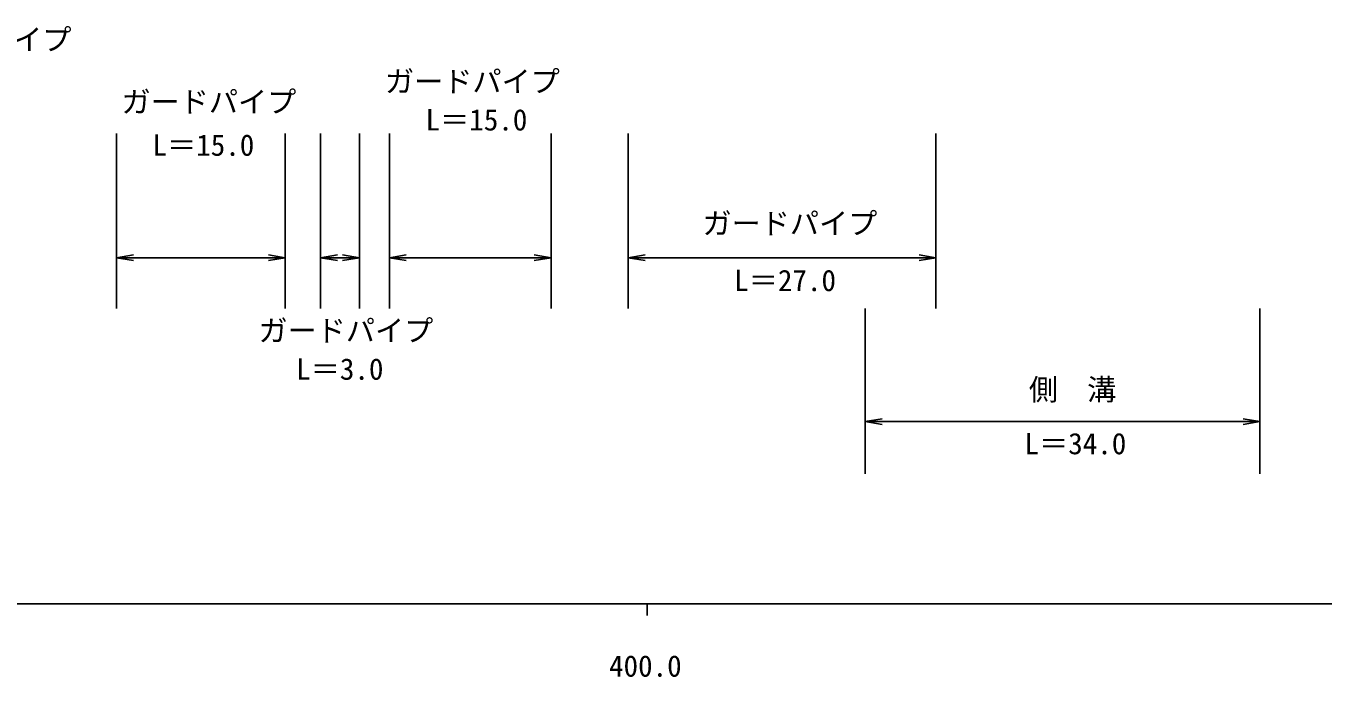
# Model space of a CAD drawing. Units: millimetres, scale not verified. Extents: x 40000 to 680000, y 20000 to 380000.
# Drawn here: x 414684 to 526006, y 198715 to 254551 of the extents above; entities that cross this region are included whole.
import ezdxf
from ezdxf.enums import TextEntityAlignment as Align

# ---------------------------------------------------------------- set-up
doc = ezdxf.new("R2010")
doc.units = ezdxf.units.MM
doc.header["$LTSCALE"] = 1000
doc.layers.add('M-STR-STR3', color=7, linetype='Continuous', lineweight=25)
doc.layers.add('M-TTL-BAND', color=7, linetype='Continuous', lineweight=25)
doc.styles.add('ＭＳ ゴシック', font='')
doc.styles.get('ＭＳ ゴシック').set_extended_font_data('MS Gothic')

# ---------------------------------------------------------------- blocks, each defined once
blk = doc.blocks.new('open_arrow')
at = {"color": 0, "linetype": 'Continuous', "lineweight": -2}
blk.add_lwpolyline([(7.5, 1.25), (0, 0), (7.5, -1.25)], dxfattribs=at)

msp = doc.modelspace()

# ---------------------------------------------------------------- linework, layer by layer
at = {"layer": 'M-STR-STR3'}
for p, q in [((422458, 245333), (422458, 230334)), ((436942, 245333), (436942, 230334)), ((439975, 245333), (439975, 230334)), ((443308, 245333), (443308, 230334)), ((445873, 245333), (445873, 230334)), ((459753, 245333), (459753, 230334)), ((466382, 245333), (466382, 230334)), ((492785, 245333), (492785, 230334)), ((422458, 234669), (436942, 234669)), ((439975, 234669), (443308, 234669)), ((445873, 234669), (459753, 234669)), ((466382, 234669), (492785, 234669)), ((486714, 230334), (486714, 216151)), ((520590, 230334), (520590, 216151)), ((486714, 220623), (520590, 220623))]:
    msp.add_line(p, q, dxfattribs=at)
at = {"layer": 'M-TTL-BAND'}
for p, q in [((40000, 205000), (579000, 205000)), ((468000, 205000), (468000, 204000))]:
    msp.add_line(p, q, dxfattribs=at)

# ---------------------------------------------------------------- block references
at = {"layer": 'M-STR-STR3', "xscale": 193, "yscale": 193}
for p in [(422458, 234669), (439975, 234669), (445873, 234669), (466382, 234669), (486714, 220623)]:
    msp.add_blockref('open_arrow', p, dxfattribs=at)
at = {"layer": 'M-STR-STR3', "xscale": 193, "yscale": 193, "rotation": 180}
for p in [(436942, 234669), (443308, 234669), (459753, 234669), (492785, 234669), (520590, 220623)]:
    msp.add_blockref('open_arrow', p, dxfattribs=at)

# ---------------------------------------------------------------- texts
at = {"layer": 'M-STR-STR3', "style": 'ＭＳ ゴシック'}
for s, p in [('ガードパイプ', (403593, 254306)), ('ガードパイプ', (445501, 250713)), ('ガードパイプ', (422886, 248960)), ('L＝15.0', (448983, 247419)), ('L＝15.0', (425548, 245250)), ('ガードパイプ', (472746, 238538)), ('L＝27.0', (475472, 233645)), ('ガードパイプ', (434639, 229344)), ('L＝3.0', (437878, 226044)), ('側\u3000溝', (500757, 224288)), ('L＝34.0', (500387, 219652))]:
    msp.add_text(s, height=1833, dxfattribs=at).set_placement(p, align=Align.TOP_LEFT)
at = {"layer": 'M-TTL-BAND', "style": 'ＭＳ ゴシック'}
msp.add_text('400.0', height=1833, dxfattribs=at).set_placement((467844, 198195), align=Align.BOTTOM_CENTER)

doc.saveas('drawing.dxf')
